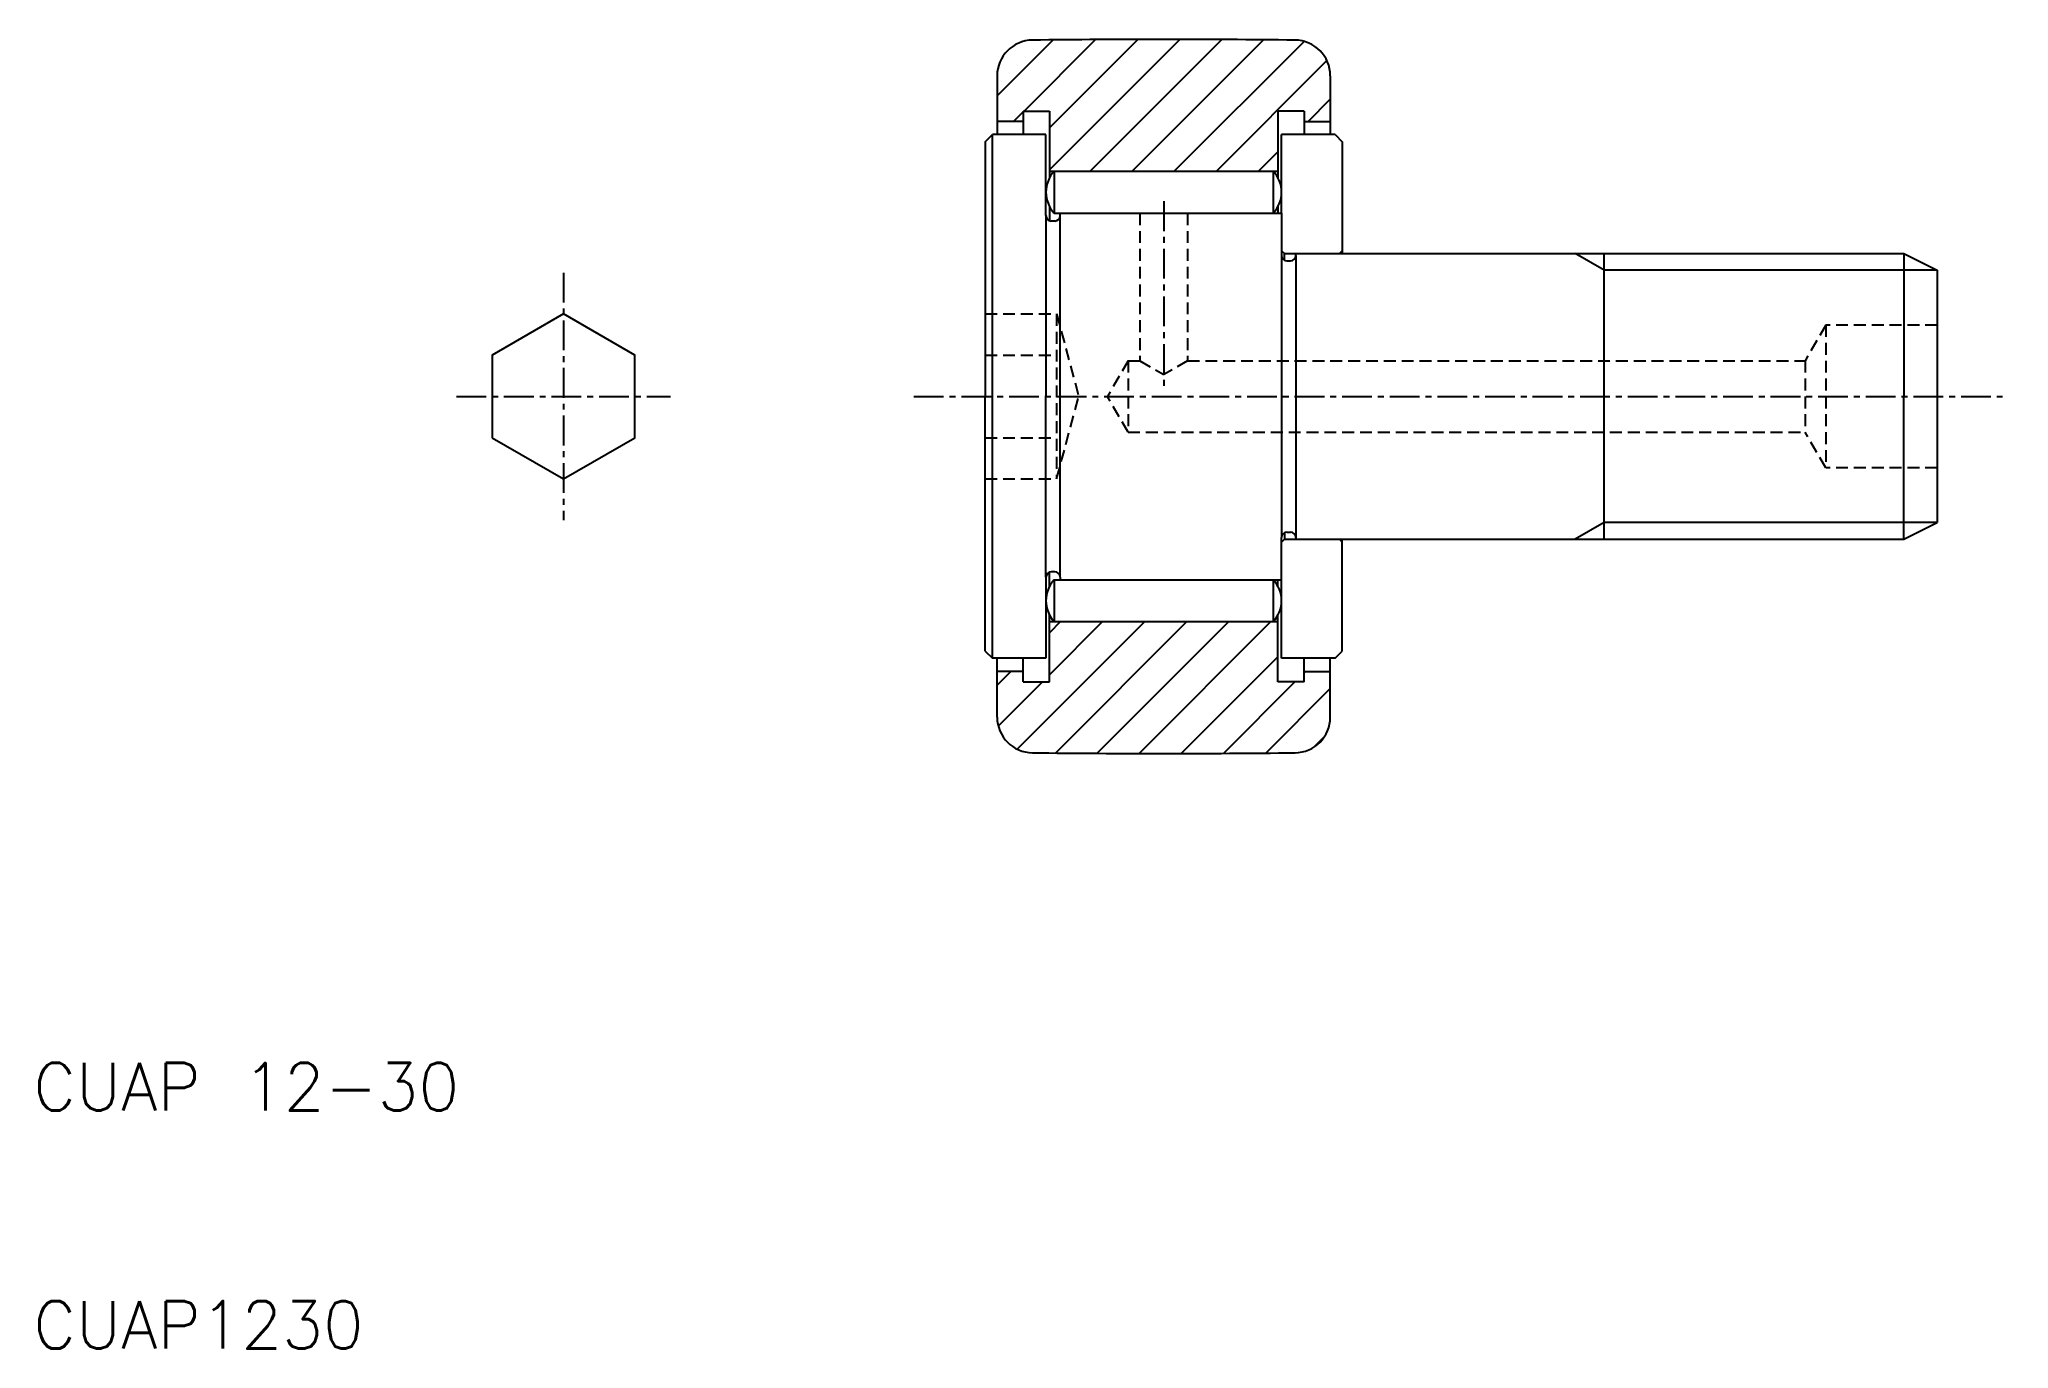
# Model space of a CAD drawing. Extents: x 10.3 to 93, y 10 to 65.
import ezdxf

# ---------------------------------------------------------------- set-up
doc = ezdxf.new("R2010")
doc.units = 0
doc.linetypes.add('CENTER', pattern=[2, 1.25, -0.25, 0.25, -0.25])
doc.linetypes.add('DASHED', pattern=[0.75, 0.5, -0.25])
doc.layers.get('0').update_dxf_attribs({"linetype": 'CONTINUOUS'})
doc.layers.add('CENTER', color=1, linetype='CENTER')
doc.styles.get("Standard").update_dxf_attribs({"font": 'txt.shx', "bigfont": 'bigfont.shx'})

# ---------------------------------------------------------------- blocks, each defined once
blk = doc.blocks.new('*X7')
at = {"color": 0, "linetype": 'CONTINUOUS'}
for p, q in [((307.875, -28), (310.23, -25.646)), ((309.009, -28.634), (312.011, -25.632)), ((310.075, -31.104), (315.554, -25.625)), ((310.075, -29.336), (313.786, -25.625)), ((311.783, -31.164), (317.317, -25.63)), ((313.55, -31.164), (319.073, -25.642)), ((315.318, -31.164), (320.774, -25.708)), ((317.086, -31.164), (321.733, -26.517)), ((308.569, -29.074), (308.975, -28.668)), ((320.944, -29.074), (321.875, -28.142)), ((318.854, -31.164), (319.675, -30.342))]:
    blk.add_line(p, q, dxfattribs=at)
blk = doc.blocks.new('*X13')
at = {"color": 0, "linetype": 'CONTINUOUS'}
for p, q in [((314.076, -50.084), (308.718, -55.442)), ((310.54, -50.084), (310.075, -50.549)), ((312.308, -50.084), (310.075, -52.317)), ((315.844, -50.084), (310.324, -55.603)), ((317.611, -50.084), (312.079, -55.616)), ((319.379, -50.084), (313.84, -55.623)), ((319.675, -51.556), (315.607, -55.624)), ((308.45, -52.174), (307.875, -52.749)), ((309.778, -52.614), (307.923, -54.469)), ((320.385, -52.614), (317.381, -55.618)), ((321.875, -52.891), (319.161, -55.606)), ((320.825, -52.174), (320.775, -52.223)), ((321.651, -54.884), (321.165, -55.369))]:
    blk.add_line(p, q, dxfattribs=at)

msp = doc.modelspace()

# ---------------------------------------------------------------- linework, layer by layer
at = {"color": 7, "linetype": 'CONTINUOUS'}
for p, q in [((50.5, 63.47), (50.5, 61)), ((64.5, 63.47), (64.5, 61)), ((51.6, 61.55), (50.5, 61.55)), ((51.6, 61.99), (52.7, 61.99)), ((51.6, 61.99), (51.6, 61)), ((52.7, 61.99), (52.7, 59.182)), ((62.3, 61.99), (62.3, 59.182)), ((63.4, 61.99), (62.3, 61.99)), ((63.4, 61.99), (63.4, 61)), ((63.4, 61.55), (64.5, 61.55)), ((50, 60.7), (50.3, 61)), ((50, 60.7), (50, 50)), ((50.3, 39), (50.3, 61)), ((52.55, 61), (50.3, 61)), ((52.55, 57.595), (52.55, 61)), ((62.45, 57.7), (62.45, 61)), ((64.7, 61), (62.45, 61)), ((64.7, 61), (65, 60.7)), ((65, 60.7), (65, 56)), ((52.7, 59.46), (62.3, 59.46)), ((52.9, 59.46), (52.9, 57.7)), ((62.1, 59.46), (62.1, 57.7)), ((52.7, 57.978), (52.7, 57.383)), ((62.3, 57.978), (62.3, 57.7)), ((52.55, 57.595), (52.55, 50)), ((52.925, 57.37), (52.775, 57.37)), ((52.9, 57.7), (62.1, 57.7)), ((53.15, 57.595), (53.15, 57.7)), ((53.15, 42.405), (53.15, 57.595)), ((62.1, 57.7), (62.45, 57.7)), ((62.45, 57.7), (62.45, 55.925)), ((62.57, 56), (62.45, 56.12)), ((62.45, 55.925), (62.45, 44.075)), ((62.57, 56), (63.05, 56)), ((62.57, 55.726), (62.57, 56)), ((62.675, 55.7), (62.825, 55.7)), ((63.05, 56), (88.6, 56)), ((63.05, 55.925), (63.05, 56)), ((63.05, 55.925), (63.05, 44.075)), ((64.88, 56), (65, 56.12)), ((76, 44), (76, 56)), ((88.6, 56), (88.6, 50)), ((88.6, 56), (90, 55.3)), ((90, 55.3), (90, 44.7)), ((50, 39.3), (50, 50)), ((52.55, 42.405), (52.55, 50)), ((88.6, 44), (88.6, 50)), ((88.6, 44), (90, 44.7)), ((62.45, 44), (62.45, 44.075)), ((62.45, 42.3), (62.45, 44)), ((62.57, 44), (62.45, 43.88)), ((62.57, 44.274), (62.57, 44)), ((62.57, 44), (63.05, 44)), ((62.675, 44.3), (62.825, 44.3)), ((63.05, 44.075), (63.05, 44)), ((63.05, 44), (88.6, 44)), ((64.88, 44), (65, 43.88)), ((65, 39.3), (65, 44)), ((52.55, 42.405), (52.55, 39)), ((52.7, 42.022), (52.7, 42.617)), ((52.925, 42.63), (52.775, 42.63)), ((52.9, 42.3), (62.1, 42.3)), ((52.9, 42.3), (52.9, 40.54)), ((53.15, 42.405), (53.15, 42.3)), ((62.1, 42.3), (62.1, 40.54)), ((62.1, 42.3), (62.45, 42.3)), ((62.3, 42.022), (62.3, 42.3)), ((62.45, 39), (62.45, 42.3)), ((52.7, 38.01), (52.7, 40.818)), ((62.3, 38.01), (62.3, 40.818)), ((52.7, 40.54), (62.3, 40.54)), ((50, 39.3), (50.3, 39)), ((52.55, 39), (50.3, 39)), ((50.5, 36.53), (50.5, 39)), ((51.6, 38.01), (51.6, 39)), ((64.7, 39), (62.45, 39)), ((63.4, 38.01), (63.4, 39)), ((64.5, 36.53), (64.5, 39)), ((64.7, 39), (65, 39.3)), ((51.6, 38.45), (50.5, 38.45)), ((63.4, 38.45), (64.5, 38.45)), ((51.6, 38.01), (52.7, 38.01)), ((63.4, 38.01), (62.3, 38.01))]:
    msp.add_line(p, q, dxfattribs=at)
at = {"color": 3, "linetype": 'DASHED'}
for p, q in [((56.5, 57.7), (56.5, 51.5)), ((58.5, 57.7), (58.5, 51.5)), ((50, 53.464), (53, 53.464)), ((53, 53.464), (53, 46.536)), ((53, 53.464), (53.928, 50)), ((85.318, 53), (84.452, 51.5)), ((90, 53), (85.318, 53)), ((85.318, 53), (85.318, 47)), ((50, 51.732), (53, 51.732)), ((56, 51.5), (55.134, 50)), ((56, 51.5), (56.5, 51.5)), ((56, 51.5), (56, 48.5)), ((56.5, 51.5), (57.5, 50.923)), ((58.5, 51.5), (57.5, 50.923)), ((58.5, 51.5), (84.452, 51.5)), ((84.452, 51.5), (84.452, 48.5)), ((53, 46.536), (53.928, 50)), ((56, 48.5), (55.134, 50)), ((50, 48.268), (53, 48.268)), ((56, 48.5), (84.452, 48.5)), ((85.318, 47), (84.452, 48.5)), ((50, 46.536), (53, 46.536)), ((90, 47), (85.318, 47))]:
    msp.add_line(p, q, dxfattribs=at)
at = {"color": 3, "linetype": 'CONTINUOUS'}
for p, q in [((76, 55.3), (74.788, 56)), ((90, 55.3), (76, 55.3)), ((76, 44.7), (74.788, 44)), ((90, 44.7), (76, 44.7))]:
    msp.add_line(p, q, dxfattribs=at)
at = {"color": 7, "linetype": 'CONTINUOUS'}
msp.add_lwpolyline([(29.278, 48.268), (32.278, 46.536), (35.278, 48.268), (35.278, 51.732), (32.278, 53.464), (29.278, 51.732)], close=True, dxfattribs=at)
for centre, radius, start, end in [((52, 63.47), 1.5, 90.63216, 180), ((57.5, -435), 500, 89.36784, 90.63216), ((63, 63.47), 1.5, 360, 89.36784), ((53.831, 58.58), 1.281, 136.62187, 223.37813), ((61.169, 58.58), 1.281, 316.62187, 43.37813), ((52.775, 57.595), 0.225, 180, 270), ((52.925, 57.595), 0.225, 270, 0), ((62.675, 55.925), 0.225, 180, 270), ((62.825, 55.925), 0.225, 270, 0), ((62.675, 44.075), 0.225, 90, 180), ((62.825, 44.075), 0.225, 0, 90), ((52.775, 42.405), 0.225, 90, 180), ((53.831, 41.42), 1.281, 136.62187, 223.37813), ((52.925, 42.405), 0.225, 0, 90), ((61.169, 41.42), 1.281, 316.62187, 43.37813), ((52, 36.53), 1.5, 180, 269.36784), ((63, 36.53), 1.5, 270.63216, 0), ((57.5, 535), 500, 269.36784, 270.63216)]:
    msp.add_arc(centre, radius, start, end, dxfattribs=at)
at = {"layer": 'CENTER', "color": 1, "linetype": 'CENTER'}
for p, q in [((57.5, 58.2), (57.5, 50.423)), ((32.278, 55.196), (32.278, 44.804)), ((27.778, 50), (36.778, 50)), ((47, 50), (93, 50))]:
    msp.add_line(p, q, dxfattribs=at)

# ---------------------------------------------------------------- block references
at = {"color": 3, "linetype": 'CONTINUOUS'}
for name in ['*X7', '*X13']:
    msp.add_blockref(name, (-257.375, 90.624), dxfattribs=at)

# ---------------------------------------------------------------- texts
at = {"color": 7, "linetype": 'CONTINUOUS'}
for s, p in [('CUAP 12-30', (10, 20)), ('CUAP1230', (10, 10))]:
    msp.add_text(s, height=2, dxfattribs=at).set_placement(p)

doc.saveas('drawing.dxf')
